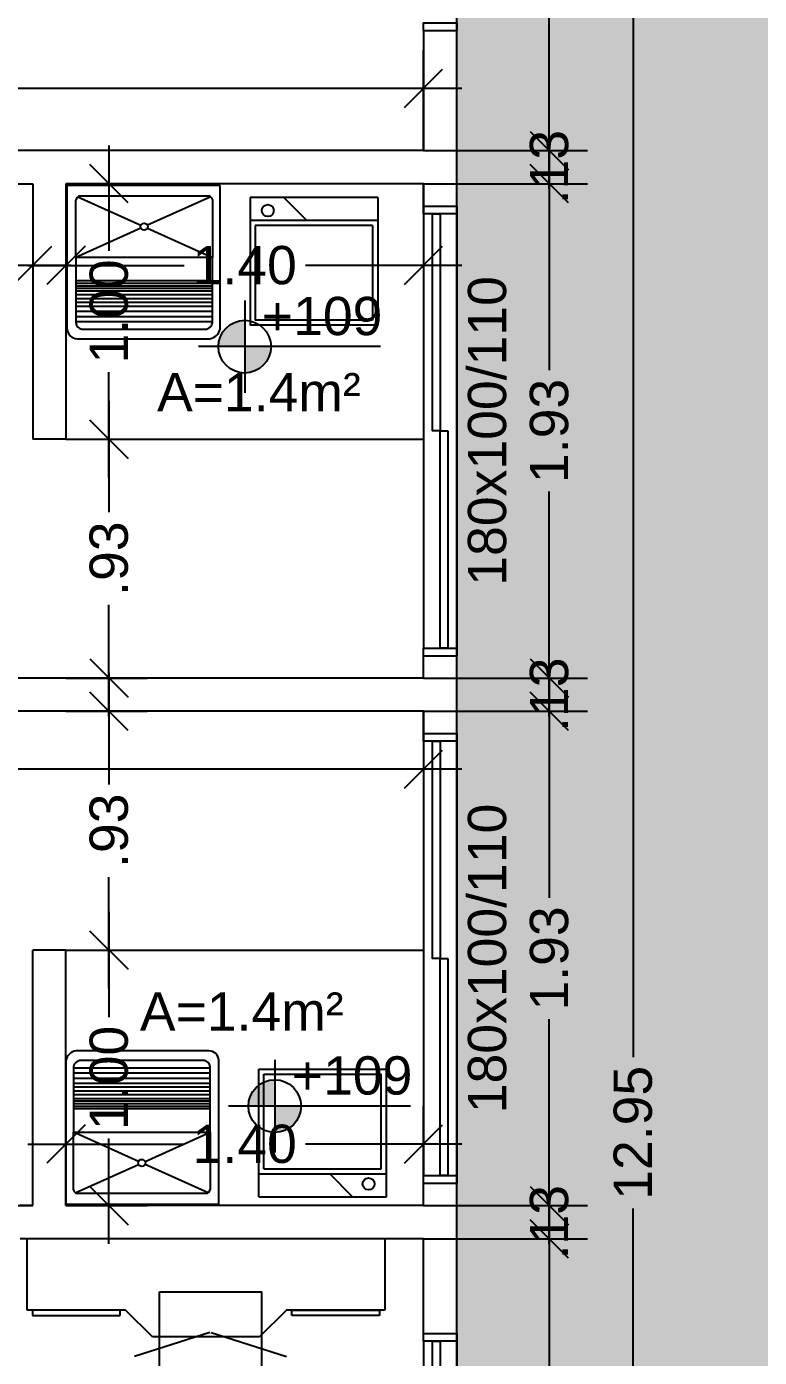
# Model space of a CAD drawing. Extents: x -120 to 1117, y 5 to 675.
# Drawn here: x 28.91 to 31.77, y 86.52 to 91.73 of the extents above; entities that cross this region are included whole.
import ezdxf
from ezdxf.enums import TextEntityAlignment as Align

# ---------------------------------------------------------------- set-up
doc = ezdxf.new("R2010")
doc.units = 0
doc.header["$MEASUREMENT"] = 0
doc.layers.get('0').update_dxf_attribs({"linetype": 'CONTINUOUS'})
doc.layers.get('DEFPOINTS').update_dxf_attribs({"linetype": 'CONTINUOUS'})
for name, color, linetype in [('cota', 1, 'CONTINUOUS'), ('janela-porta', 6, 'CONTINUOUS'), ('moveis', 253, 'CONTINUOUS'), ('nivel', 4, 'CONTINUOUS'), ('parede', 2, 'CONTINUOUS'), ('piso', 4, 'CONTINUOUS'), ('texto', 7, 'CONTINUOUS'), ('vegetacao', 82, 'CONTINUOUS')]:
    doc.layers.add(name, color=color, linetype=linetype)
doc.styles.get("Standard").update_dxf_attribs({"font": 'arial.ttf'})
doc.dimstyles.new('cotass', dxfattribs={"dimtxt": 0.15, "dimasz": 0.15, "dimexe": 0.15, "dimexo": 0, "dimgap": 0.05, "dimtad": 0, "dimzin": 4, "dimdsep": 46, "dimtxsty": 'Standard', "dimblk": 'OBLIQUE', "dimcen": 0, "dimdle": 0.15, "dimclrd": 256, "dimclrt": 4, "dimadec": 0, "dimazin": 1, "dimtfac": 1, "dimtix": 1, "dimtofl": 0, "dimtmove": 0, "dimatfit": 3, "dimldrblk": 'OPEN30', "dimfxl": 0, "dimtolj": 1, "dimtzin": 0, "dimlwd": -1, "dimarcsym": 0})
pattern_1 = [(0, (1.44, 0.96), (0.88, 1.52), [0.08, -1.34, 0.06, -0.58, 0.12, -1.42]), (5, (0.54, 1.68), (0.787509, 1.554551), [0.16, -1.34, 0.12, -0.58, 0.24, -1.42]), (10, (1.06, 1.78), (0.53784, 1.902295), [0.14, -0.34, 0.18, -1.06, 0.1, -1.32]), (15, (0.7, 1.96), (0.450046, 1.797737), [0.28, -0.34, 0.3, -1.06, 0.22, -1.32]), (20, (0.86, 1.14), (0.889806, 1.473175), [0.16, -1.1, 0.14, -0.82, 0.1, -0.64]), (25, (1.14, 0.86), (0.9972314, 1.458057), [0.22, -1.1, 0.28, -0.82, 0.24, -0.64]), (30, (1.44, 1.02), (-0.146462, 1.69368), [0.1, -0.66, 0.08, -0.98, 0.06, -1.3]), (35, (0.54, 0.3), (0.148824, 1.9842), [0.22, -0.66, 0.16, -0.98, 0.12, -1.3]), (40, (0.88, 1.46), (0.225573, 1.442469), [0.08, -0.88, 0.06, -0.56, 0.16, -1.02]), (45, (0.88, 0.74), (-0.410122, 1.965757), [0.16, -0.88, 0.12, -0.56, 0.3, -1.02]), (50, (1.18, 0.74), (-0.534986, 1.571557), [0.04, -0.74, 0.1, -1.22, 0.12, -0.62]), (60, (1.24, 0.88), (-0.663154, 1.491384), [0.1, -0.82, 0.04, -0.96, 0.08, -0.74]), (65, (0.52, 0.88), (-0.486328, 2.080453), [0.22, -0.82, 0.08, -0.96, 0.16, -0.74]), (70, (1.02, 0.64), (-0.732615, 1.437246), [0.06, -0.38, 0.12, -0.64, 0.08, -0.88]), (75, (0.3, 0.46), (-1.550558, 1.554275), [0.12, -0.38, 0.24, -0.64, 0.16, -0.88]), (80, (1.12, 1.82), (-1.390436, 1.09813), [0.14, -0.88, 0.06, -1.04, 0.12, -0.98]), (85, (1.3, 0.38), (-1.660168, 0.988455), [0.28, -0.88, 0.12, -1.04, 0.24, -0.98]), (90, (1.24, 0.96), (-1.76, 0.74), [0.12, -0.62, 0.08, -1.22, 0.04, -1.24]), (95, (0.52, 1.68), (-1.88055, 1.30105), [0.24, -0.62, 0.08, -1.22, 0.08, -1.24]), (100, (0.92, 1.58), (-1.653143, 0.967635), [0.14, -0.78, 0.12, -0.64, 0.14, -1.46]), (105, (1.28, 1.94), (-1.731187, 0.819872), [0.28, -0.78, 0.24, -0.64, 0.28, -1.46]), (110, (0.78, 0.44), (-1.602936, 0.544608), [0.16, -0.52, 0.08, -1.06, 0.12, -1.16]), (115, (1.86, 0.44), (-1.644302, 0.40283), [0.3, -0.52, 0.16, -1.06, 0.24, -1.16]), (120, (0.24, 0.68), (-1.911, 0.189948), [0.1, -1.34, 0.12, -0.62, 0.14, -0.82]), (125, (0.42, 0.86), (-2.170974, 0.066875), [0.22, -1.34, 0.24, -0.62, 0.28, -0.82]), (130, (0.68, 0.24), (-1.860718, 0.475107), [0.06, -0.44, 0.08, -0.86, 0.16, -1.12]), (135, (0.86, 0.42), (-2.149605, 0.311127), [0.12, -0.44, 0.16, -0.86, 0.3, -1.12]), (140, (0.08, 1.84), (-1.470646, -0.228038), [0.12, -0.72, 0.14, -0.62, 0.08, -0.84]), (145, (0.88, 0.58), (-1.548418, -0.502793), [0.24, -0.72, 0.28, -0.62, 0.16, -0.84]), (150, (1.74, 0.12), (-1.3655, -0.805115), [0.08, -0.56, 0.16, -1.24, 0.14, -1.14]), (155, (1.56, 1.22), (-1.77954, -0.692849), [0.16, -0.56, 0.3, -1.24, 0.28, -1.14]), (160, (0.42, 1.24), (-1.586007, -1.082858), [0.12, -0.84, 0.1, -0.76, 0.08, -1.22]), (165, (0.24, 0.52), (-1.706049, -1.344246), [0.24, -0.84, 0.22, -0.76, 0.16, -1.22]), (170, (0.54, 0.76), (-1.437627, -1.127488), [0.18, -0.66, 0.12, -0.9, 0.16, -0.88]), (175, (1.44, 1.66), (-1.365265, -1.607125), [0.22, -0.66, 0.24, -0.9, 0.26, -0.88])]

# ---------------------------------------------------------------- blocks, each defined once
blk = doc.blocks.new('_Oblique')
at = {"color": 0, "linetype": 'ByBlock', "lineweight": -2}
blk.add_line((-0.5, -0.5), (0.5, 0.5), dxfattribs=at)
blk = doc.blocks.new('*D162')
at = {"layer": 'cota', "transparency": 16777216}
for p, q in [((30.952, 87.1337), (30.952, 85.8295)), ((30.952, 84.0337), (30.952, 85.3379))]:
    blk.add_line(p, q, dxfattribs=at)
at = {"layer": 'cota', "color": 0, "lineweight": -2, "transparency": 16777216}
for p, q in [((30.4594, 86.9837), (31.102, 86.9837)), ((30.4594, 84.1837), (31.102, 84.1837))]:
    blk.add_line(p, q, dxfattribs=at)
at = {"layer": 'DEFPOINTS', "color": 0, "transparency": 16777216}
for p in [(30.4594, 86.9837), (30.952, 86.9837), (30.4594, 84.1837)]:
    blk.add_point(p, dxfattribs=at)
at = {"layer": 'cota', "transparency": 16777216, "xscale": 0.15, "yscale": 0.15, "zscale": 0.15}
for p, rotation in [((30.952, 86.9837), 90), ((30.952, 84.1837), 270)]:
    blk.add_blockref('_Oblique', p, dxfattribs=dict(at, rotation=rotation))
at = {"layer": 'cota', "color": 4, "transparency": 16777216, "insert": (30.952, 85.5837), "char_height": 0.15, "attachment_point": 5, "rotation": 90}
blk.add_mtext('\\A1;2.80', dxfattribs=at)
blk = doc.blocks.new('_Open30')
at = {"color": 0, "linetype": 'ByBlock', "lineweight": -2}
for p, q in [((-1, 0.268), (0, 0)), ((0, 0), (-1, -0.268)), ((0, 0), (-1, 0))]:
    blk.add_line(p, q, dxfattribs=at)
blk = doc.blocks.new('*D163')
at = {"layer": 'cota', "transparency": 16777216}
for p, q in [((30.952, 87.1137), (30.952, 87.2637)), ((30.952, 86.9837), (30.952, 86.8337))]:
    blk.add_line(p, q, dxfattribs=at)
at = {"layer": 'cota', "color": 0, "lineweight": -2, "transparency": 16777216}
for p, q in [((30.4594, 87.1137), (31.102, 87.1137)), ((30.4594, 86.9837), (31.102, 86.9837))]:
    blk.add_line(p, q, dxfattribs=at)
at = {"layer": 'DEFPOINTS', "color": 0, "transparency": 16777216}
for p in [(30.4594, 87.1137), (30.952, 87.1137), (30.4594, 86.9837)]:
    blk.add_point(p, dxfattribs=at)
at = {"layer": 'cota', "transparency": 16777216, "xscale": 0.15, "yscale": 0.15, "zscale": 0.15}
for p, rotation in [((30.952, 87.1137), 270), ((30.952, 86.9837), 90)]:
    blk.add_blockref('_Oblique', p, dxfattribs=dict(at, rotation=rotation))
at = {"layer": 'cota', "color": 4, "transparency": 16777216, "insert": (30.952, 87.0487), "char_height": 0.15, "attachment_point": 5, "rotation": 90}
blk.add_mtext('\\A1;.13', dxfattribs=at)
blk = doc.blocks.new('*D164')
at = {"layer": 'cota', "transparency": 16777216}
for p, q in [((30.952, 89.1987), (30.952, 88.319)), ((30.952, 86.9637), (30.952, 87.8435))]:
    blk.add_line(p, q, dxfattribs=at)
at = {"layer": 'cota', "color": 0, "lineweight": -2, "transparency": 16777216}
for p, q in [((30.4594, 89.0487), (31.102, 89.0487)), ((30.4594, 87.1137), (31.102, 87.1137))]:
    blk.add_line(p, q, dxfattribs=at)
at = {"layer": 'DEFPOINTS', "color": 0, "transparency": 16777216}
for p in [(30.4594, 89.0487), (30.952, 89.0487), (30.4594, 87.1137)]:
    blk.add_point(p, dxfattribs=at)
at = {"layer": 'cota', "transparency": 16777216, "xscale": 0.15, "yscale": 0.15, "zscale": 0.15}
for p, rotation in [((30.952, 89.0487), 90), ((30.952, 87.1137), 270)]:
    blk.add_blockref('_Oblique', p, dxfattribs=dict(at, rotation=rotation))
at = {"layer": 'cota', "color": 4, "transparency": 16777216, "insert": (30.952, 88.0812), "char_height": 0.15, "attachment_point": 5, "rotation": 90}
blk.add_mtext('\\A1;1.93', dxfattribs=at)
blk = doc.blocks.new('*D165')
at = {"layer": 'cota', "transparency": 16777216}
for p, q in [((30.952, 89.1787), (30.952, 89.3287)), ((30.952, 89.0487), (30.952, 88.8987))]:
    blk.add_line(p, q, dxfattribs=at)
at = {"layer": 'cota', "color": 0, "lineweight": -2, "transparency": 16777216}
for p, q in [((30.4594, 89.1787), (31.102, 89.1787)), ((30.4594, 89.0487), (31.102, 89.0487))]:
    blk.add_line(p, q, dxfattribs=at)
at = {"layer": 'DEFPOINTS', "color": 0, "transparency": 16777216}
for p in [(30.4594, 89.1787), (30.952, 89.1787), (30.4594, 89.0487)]:
    blk.add_point(p, dxfattribs=at)
at = {"layer": 'cota', "transparency": 16777216, "xscale": 0.15, "yscale": 0.15, "zscale": 0.15}
for p, rotation in [((30.952, 89.1787), 270), ((30.952, 89.0487), 90)]:
    blk.add_blockref('_Oblique', p, dxfattribs=dict(at, rotation=rotation))
at = {"layer": 'cota', "color": 4, "transparency": 16777216, "insert": (30.952, 89.1137), "char_height": 0.15, "attachment_point": 5, "rotation": 90}
blk.add_mtext('\\A1;.13', dxfattribs=at)
blk = doc.blocks.new('*D166')
at = {"layer": 'cota', "transparency": 16777216}
for p, q in [((30.952, 91.2637), (30.952, 90.384)), ((30.952, 89.0287), (30.952, 89.9085))]:
    blk.add_line(p, q, dxfattribs=at)
at = {"layer": 'cota', "color": 0, "lineweight": -2, "transparency": 16777216}
for p, q in [((30.4594, 91.1137), (31.102, 91.1137)), ((30.4594, 89.1787), (31.102, 89.1787))]:
    blk.add_line(p, q, dxfattribs=at)
at = {"layer": 'DEFPOINTS', "color": 0, "transparency": 16777216}
for p in [(30.4594, 91.1137), (30.952, 91.1137), (30.4594, 89.1787)]:
    blk.add_point(p, dxfattribs=at)
at = {"layer": 'cota', "transparency": 16777216, "xscale": 0.15, "yscale": 0.15, "zscale": 0.15}
for p, rotation in [((30.952, 91.1137), 90), ((30.952, 89.1787), 270)]:
    blk.add_blockref('_Oblique', p, dxfattribs=dict(at, rotation=rotation))
at = {"layer": 'cota', "color": 4, "transparency": 16777216, "insert": (30.952, 90.1462), "char_height": 0.15, "attachment_point": 5, "rotation": 90}
blk.add_mtext('\\A1;1.93', dxfattribs=at)
blk = doc.blocks.new('*D167')
at = {"layer": 'cota', "transparency": 16777216}
for p, q in [((30.952, 91.2437), (30.952, 91.3937)), ((30.952, 91.1137), (30.952, 90.9637))]:
    blk.add_line(p, q, dxfattribs=at)
at = {"layer": 'cota', "color": 0, "lineweight": -2, "transparency": 16777216}
for p, q in [((30.4594, 91.2437), (31.102, 91.2437)), ((30.4594, 91.1137), (31.102, 91.1137))]:
    blk.add_line(p, q, dxfattribs=at)
at = {"layer": 'DEFPOINTS', "color": 0, "transparency": 16777216}
for p in [(30.4594, 91.2437), (30.952, 91.2437), (30.4594, 91.1137)]:
    blk.add_point(p, dxfattribs=at)
at = {"layer": 'cota', "transparency": 16777216, "xscale": 0.15, "yscale": 0.15, "zscale": 0.15}
for p, rotation in [((30.952, 91.2437), 270), ((30.952, 91.1137), 90)]:
    blk.add_blockref('_Oblique', p, dxfattribs=dict(at, rotation=rotation))
at = {"layer": 'cota', "color": 4, "transparency": 16777216, "insert": (30.952, 91.1787), "char_height": 0.15, "attachment_point": 5, "rotation": 90}
blk.add_mtext('\\A1;.13', dxfattribs=at)
blk = doc.blocks.new('*D168')
at = {"layer": 'cota', "transparency": 16777216}
for p, q in [((30.952, 93.8937), (30.952, 92.7396)), ((30.952, 91.0937), (30.952, 92.2479))]:
    blk.add_line(p, q, dxfattribs=at)
at = {"layer": 'cota', "color": 0, "lineweight": -2, "transparency": 16777216}
for p, q in [((30.4594, 93.7437), (31.102, 93.7437)), ((30.4594, 91.2437), (31.102, 91.2437))]:
    blk.add_line(p, q, dxfattribs=at)
at = {"layer": 'DEFPOINTS', "color": 0, "transparency": 16777216}
for p in [(30.4594, 93.7437), (30.952, 93.7437), (30.4594, 91.2437)]:
    blk.add_point(p, dxfattribs=at)
at = {"layer": 'cota', "transparency": 16777216, "xscale": 0.15, "yscale": 0.15, "zscale": 0.15}
for p, rotation in [((30.952, 93.7437), 90), ((30.952, 91.2437), 270)]:
    blk.add_blockref('_Oblique', p, dxfattribs=dict(at, rotation=rotation))
at = {"layer": 'cota', "color": 4, "transparency": 16777216, "insert": (30.952, 92.4937), "char_height": 0.15, "attachment_point": 5, "rotation": 90}
blk.add_mtext('\\A1;2.50', dxfattribs=at)
blk = doc.blocks.new('*D225')
at = {"layer": 'cota', "color": 0, "lineweight": -2, "transparency": 16777216}
for p, q in [((26.1544, 91.2437), (26.1544, 91.6369)), ((30.4594, 91.2437), (30.4594, 91.6369))]:
    blk.add_line(p, q, dxfattribs=at)
at = {"layer": 'cota', "transparency": 16777216}
for p, q in [((26.0044, 91.4869), (28.0735, 91.4869)), ((30.6094, 91.4869), (28.5402, 91.4869))]:
    blk.add_line(p, q, dxfattribs=at)
at = {"layer": 'DEFPOINTS', "color": 0, "transparency": 16777216}
for p in [(30.4594, 91.4869), (26.1544, 91.2437), (30.4594, 91.2437)]:
    blk.add_point(p, dxfattribs=at)
at = {"layer": 'cota', "transparency": 16777216, "xscale": 0.15, "yscale": 0.15, "zscale": 0.15, "rotation": 180}
blk.add_blockref('_Oblique', (26.1544, 91.4869), dxfattribs=at)
at = {"layer": 'cota', "transparency": 16777216, "xscale": 0.15, "yscale": 0.15, "zscale": 0.15}
blk.add_blockref('_Oblique', (30.4594, 91.4869), dxfattribs=at)
at = {"layer": 'cota', "color": 4, "transparency": 16777216, "insert": (28.3069, 91.4869), "char_height": 0.15, "attachment_point": 5}
blk.add_mtext('\\A1;4.31', dxfattribs=at)
blk = doc.blocks.new('*D226')
at = {"layer": 'cota', "color": 0, "lineweight": -2, "transparency": 16777216}
for p, q in [((26.1544, 89.0487), (26.1544, 88.6722)), ((30.4594, 89.0487), (30.4594, 88.6722))]:
    blk.add_line(p, q, dxfattribs=at)
at = {"layer": 'cota', "transparency": 16777216}
for p, q in [((26.0044, 88.8222), (28.0735, 88.8222)), ((30.6094, 88.8222), (28.5402, 88.8222))]:
    blk.add_line(p, q, dxfattribs=at)
at = {"layer": 'DEFPOINTS', "color": 0, "transparency": 16777216}
for p in [(26.1544, 89.0487), (30.4594, 89.0487), (26.1544, 88.8222)]:
    blk.add_point(p, dxfattribs=at)
at = {"layer": 'cota', "transparency": 16777216, "xscale": 0.15, "yscale": 0.15, "zscale": 0.15, "rotation": 180}
blk.add_blockref('_Oblique', (26.1544, 88.8222), dxfattribs=at)
at = {"layer": 'cota', "transparency": 16777216, "xscale": 0.15, "yscale": 0.15, "zscale": 0.15}
blk.add_blockref('_Oblique', (30.4594, 88.8222), dxfattribs=at)
at = {"layer": 'cota', "color": 4, "transparency": 16777216, "insert": (28.3069, 88.8222), "char_height": 0.15, "attachment_point": 5}
blk.add_mtext('\\A1;4.31', dxfattribs=at)
blk = doc.blocks.new('*D261')
at = {"layer": 'cota', "color": 0, "lineweight": -2, "transparency": 16777216}
for p, q in [((29.0594, 87.1137), (29.0594, 87.5047)), ((30.4594, 87.1137), (30.4594, 87.5047))]:
    blk.add_line(p, q, dxfattribs=at)
at = {"layer": 'cota', "transparency": 16777216}
for p, q in [((28.9094, 87.3547), (29.5219, 87.3547)), ((30.6094, 87.3547), (29.9969, 87.3547))]:
    blk.add_line(p, q, dxfattribs=at)
at = {"layer": 'DEFPOINTS', "color": 0, "transparency": 16777216}
for p in [(30.4594, 87.3547), (29.0594, 87.1137), (30.4594, 87.1137)]:
    blk.add_point(p, dxfattribs=at)
at = {"layer": 'cota', "transparency": 16777216, "xscale": 0.15, "yscale": 0.15, "zscale": 0.15, "rotation": 180}
blk.add_blockref('_Oblique', (29.0594, 87.3547), dxfattribs=at)
at = {"layer": 'cota', "transparency": 16777216, "xscale": 0.15, "yscale": 0.15, "zscale": 0.15}
blk.add_blockref('_Oblique', (30.4594, 87.3547), dxfattribs=at)
at = {"layer": 'cota', "color": 4, "transparency": 16777216, "insert": (29.7594, 87.3547), "char_height": 0.15, "attachment_point": 5}
blk.add_mtext('\\A1;1.40', dxfattribs=at)
blk = doc.blocks.new('*D262')
at = {"layer": 'cota', "transparency": 16777216}
for p, q in [((29.2278, 88.2637), (29.2278, 87.8512)), ((29.2278, 86.9637), (29.2278, 87.3762))]:
    blk.add_line(p, q, dxfattribs=at)
at = {"layer": 'cota', "color": 0, "lineweight": -2, "transparency": 16777216}
for p, q in [((29.0594, 88.1137), (29.3778, 88.1137)), ((29.0594, 87.1137), (29.3778, 87.1137))]:
    blk.add_line(p, q, dxfattribs=at)
at = {"layer": 'DEFPOINTS', "color": 0, "transparency": 16777216}
for p in [(29.0594, 88.1137), (29.0594, 87.1137), (29.2278, 87.1137)]:
    blk.add_point(p, dxfattribs=at)
at = {"layer": 'cota', "transparency": 16777216, "xscale": 0.15, "yscale": 0.15, "zscale": 0.15}
for p, rotation in [((29.2278, 88.1137), 90), ((29.2278, 87.1137), 270)]:
    blk.add_blockref('_Oblique', p, dxfattribs=dict(at, rotation=rotation))
at = {"layer": 'cota', "color": 4, "transparency": 16777216, "insert": (29.2278, 87.6137), "char_height": 0.15, "attachment_point": 5, "rotation": 90}
blk.add_mtext('\\A1;1.00', dxfattribs=at)
blk = doc.blocks.new('*D263')
at = {"layer": 'cota', "transparency": 16777216}
for p, q in [((29.2278, 89.1987), (29.2278, 88.7626)), ((29.2278, 87.9637), (29.2278, 88.3998))]:
    blk.add_line(p, q, dxfattribs=at)
at = {"layer": 'cota', "color": 0, "lineweight": -2, "transparency": 16777216}
for p, q in [((29.0594, 89.0487), (29.3778, 89.0487)), ((29.0594, 88.1137), (29.3778, 88.1137))]:
    blk.add_line(p, q, dxfattribs=at)
at = {"layer": 'DEFPOINTS', "color": 0, "transparency": 16777216}
for p in [(29.0594, 89.0487), (29.2278, 89.0487), (29.0594, 88.1137)]:
    blk.add_point(p, dxfattribs=at)
at = {"layer": 'cota', "transparency": 16777216, "xscale": 0.15, "yscale": 0.15, "zscale": 0.15}
for p, rotation in [((29.2278, 89.0487), 90), ((29.2278, 88.1137), 270)]:
    blk.add_blockref('_Oblique', p, dxfattribs=dict(at, rotation=rotation))
at = {"layer": 'cota', "color": 4, "transparency": 16777216, "insert": (29.2278, 88.5812), "char_height": 0.15, "attachment_point": 5, "rotation": 90}
blk.add_mtext('\\A1;.93', dxfattribs=at)
blk = doc.blocks.new('*D270')
at = {"layer": 'cota', "color": 0, "lineweight": -2, "transparency": 16777216}
for p, q in [((26.1544, 91.1137), (26.1544, 90.6442)), ((28.9294, 91.1137), (28.9294, 90.6442))]:
    blk.add_line(p, q, dxfattribs=at)
at = {"layer": 'cota', "transparency": 16777216}
for p, q in [((26.0044, 90.7942), (27.2956, 90.7942)), ((29.0794, 90.7942), (27.7881, 90.7942))]:
    blk.add_line(p, q, dxfattribs=at)
at = {"layer": 'DEFPOINTS', "color": 0, "transparency": 16777216}
for p in [(26.1544, 91.1137), (28.9294, 91.1137), (26.1544, 90.7942)]:
    blk.add_point(p, dxfattribs=at)
at = {"layer": 'cota', "transparency": 16777216, "xscale": 0.15, "yscale": 0.15, "zscale": 0.15, "rotation": 180}
blk.add_blockref('_Oblique', (26.1544, 90.7942), dxfattribs=at)
at = {"layer": 'cota', "transparency": 16777216, "xscale": 0.15, "yscale": 0.15, "zscale": 0.15}
blk.add_blockref('_Oblique', (28.9294, 90.7942), dxfattribs=at)
at = {"layer": 'cota', "color": 4, "transparency": 16777216, "insert": (27.5419, 90.7942), "char_height": 0.15, "attachment_point": 5}
blk.add_mtext('\\A1;2.78', dxfattribs=at)
blk = doc.blocks.new('*D271')
at = {"layer": 'cota', "color": 0, "lineweight": -2, "transparency": 16777216}
for p, q in [((29.0594, 91.1137), (29.0594, 90.6442)), ((30.4594, 91.1137), (30.4594, 90.6442))]:
    blk.add_line(p, q, dxfattribs=at)
at = {"layer": 'cota', "transparency": 16777216}
for p, q in [((28.9094, 90.7942), (29.5219, 90.7942)), ((30.6094, 90.7942), (29.9969, 90.7942))]:
    blk.add_line(p, q, dxfattribs=at)
at = {"layer": 'DEFPOINTS', "color": 0, "transparency": 16777216}
for p in [(29.0594, 91.1137), (30.4594, 91.1137), (30.4594, 90.7942)]:
    blk.add_point(p, dxfattribs=at)
at = {"layer": 'cota', "transparency": 16777216, "xscale": 0.15, "yscale": 0.15, "zscale": 0.15, "rotation": 180}
blk.add_blockref('_Oblique', (29.0594, 90.7942), dxfattribs=at)
at = {"layer": 'cota', "transparency": 16777216, "xscale": 0.15, "yscale": 0.15, "zscale": 0.15}
blk.add_blockref('_Oblique', (30.4594, 90.7942), dxfattribs=at)
at = {"layer": 'cota', "color": 4, "transparency": 16777216, "insert": (29.7594, 90.7942), "char_height": 0.15, "attachment_point": 5}
blk.add_mtext('\\A1;1.40', dxfattribs=at)
blk = doc.blocks.new('*D272')
at = {"layer": 'cota', "transparency": 16777216}
for p, q in [((29.2278, 91.2637), (29.2278, 90.8512)), ((29.2278, 89.9637), (29.2278, 90.3762))]:
    blk.add_line(p, q, dxfattribs=at)
at = {"layer": 'cota', "color": 0, "lineweight": -2, "transparency": 16777216}
for p, q in [((29.0594, 91.1137), (29.3778, 91.1137)), ((29.0594, 90.1137), (29.3778, 90.1137))]:
    blk.add_line(p, q, dxfattribs=at)
at = {"layer": 'DEFPOINTS', "color": 0, "transparency": 16777216}
for p in [(29.0594, 91.1137), (29.2278, 91.1137), (29.0594, 90.1137)]:
    blk.add_point(p, dxfattribs=at)
at = {"layer": 'cota', "transparency": 16777216, "xscale": 0.15, "yscale": 0.15, "zscale": 0.15}
for p, rotation in [((29.2278, 91.1137), 90), ((29.2278, 90.1137), 270)]:
    blk.add_blockref('_Oblique', p, dxfattribs=dict(at, rotation=rotation))
at = {"layer": 'cota', "color": 4, "transparency": 16777216, "insert": (29.2278, 90.6137), "char_height": 0.15, "attachment_point": 5, "rotation": 90}
blk.add_mtext('\\A1;1.00', dxfattribs=at)
blk = doc.blocks.new('*D273')
at = {"layer": 'cota', "transparency": 16777216}
for p, q in [((29.2278, 90.2637), (29.2278, 89.8276)), ((29.2278, 89.0287), (29.2278, 89.4648))]:
    blk.add_line(p, q, dxfattribs=at)
at = {"layer": 'cota', "color": 0, "lineweight": -2, "transparency": 16777216}
for p, q in [((29.0594, 90.1137), (29.3778, 90.1137)), ((29.0594, 89.1787), (29.3778, 89.1787))]:
    blk.add_line(p, q, dxfattribs=at)
at = {"layer": 'DEFPOINTS', "color": 0, "transparency": 16777216}
for p in [(29.0594, 90.1137), (29.0594, 89.1787), (29.2278, 89.1787)]:
    blk.add_point(p, dxfattribs=at)
at = {"layer": 'cota', "transparency": 16777216, "xscale": 0.15, "yscale": 0.15, "zscale": 0.15}
for p, rotation in [((29.2278, 90.1137), 90), ((29.2278, 89.1787), 270)]:
    blk.add_blockref('_Oblique', p, dxfattribs=dict(at, rotation=rotation))
at = {"layer": 'cota', "color": 4, "transparency": 16777216, "insert": (29.2278, 89.6462), "char_height": 0.15, "attachment_point": 5, "rotation": 90}
blk.add_mtext('\\A1;.93', dxfattribs=at)
blk = doc.blocks.new('*D481')
at = {"layer": 'cota', "transparency": 16777216}
for p, q in [((31.2799, 94.0237), (31.2799, 87.6953)), ((31.2799, 80.7737), (31.2799, 87.1021))]:
    blk.add_line(p, q, dxfattribs=at)
at = {"layer": 'cota', "color": 0, "lineweight": -2, "transparency": 16777216}
for p, q in [((30.5894, 93.8737), (31.4299, 93.8737)), ((30.5894, 80.9237), (31.4299, 80.9237))]:
    blk.add_line(p, q, dxfattribs=at)
at = {"layer": 'DEFPOINTS', "color": 0, "transparency": 16777216}
for p in [(30.5894, 93.8737), (31.2799, 93.8737), (30.5894, 80.9237)]:
    blk.add_point(p, dxfattribs=at)
at = {"layer": 'cota', "transparency": 16777216, "xscale": 0.15, "yscale": 0.15, "zscale": 0.15}
for p, rotation in [((31.2799, 93.8737), 90), ((31.2799, 80.9237), 270)]:
    blk.add_blockref('_Oblique', p, dxfattribs=dict(at, rotation=rotation))
at = {"layer": 'cota', "color": 4, "transparency": 16777216, "insert": (31.2799, 87.3987), "char_height": 0.15, "attachment_point": 5, "rotation": 90}
blk.add_mtext('\\A1;12.95', dxfattribs=at)
blk = doc.blocks.new('NIVEL')
at = {"layer": 'nivel'}
h = blk.add_hatch(color=256, dxfattribs=at)
h.paths.add_polyline_path([(0, 0.1375, 0.414214), (-0.1375, 0), (0, 0)])
h.paths.add_polyline_path([(0, 0), (0, -0.1375, 0.414214), (0.1375, 0)])
for p, q in [((0, 0.2417), (0, -0.2417)), ((0.7095, 0), (-0.2418, 0))]:
    blk.add_line(p, q, dxfattribs=at)
blk.add_circle((0, 0), 0.1375, dxfattribs=at)

msp = doc.modelspace()

# ---------------------------------------------------------------- hatches: boundary and pattern name
at = {"layer": 'vegetacao'}
h = msp.add_hatch(dxfattribs=at)
h.set_pattern_fill('ANGLE', color=256, scale=2, style=0)
h.set_pattern_definition([(0, (0, 0), (0, 0.55), [0.4, -0.15]), (90, (0, 0), (-0.55, 3e-17), [0.4, -0.15])])
edge = h.paths.add_edge_path()
edge.add_line((33.5894, 75.9237), (33.5894, 116.2837))
edge.add_line((33.5894, 116.2837), (9.8693, 116.2837))
edge.add_line((9.8693, 116.2837), (9.8693, 110.2837))
edge.add_line((9.8693, 110.2837), (27.5894, 110.2837))
edge.add_arc((27.5894, 107.2837), 3, 0, 90, ccw=False)
edge.add_line((30.5894, 107.2837), (30.5894, 75.9237))
edge.add_line((30.5894, 75.9237), (33.5894, 75.9237))
edge = h.paths.add_edge_path(flags=17)
edge.add_line((27.3693, 110.2837), (27.5894, 110.2837))
edge.add_arc((27.5894, 107.2837), 3, 0, 90, ccw=False)
edge.add_line((30.5894, 107.2837), (30.5894, 93.8737))
edge.add_line((30.5894, 93.8737), (24.8993, 93.8737))
edge.add_line((24.8993, 93.8737), (24.8993, 91.5437))
edge.add_line((24.8993, 91.5437), (22.8493, 91.5437))
edge.add_line((22.8493, 91.5437), (22.8493, 95.2856))
edge.add_line((22.8493, 95.2856), (27.8493, 95.2856))
edge.add_line((27.8493, 95.2856), (27.8493, 97.7856))
edge.add_line((27.8493, 97.7856), (27.2544, 97.7856))
edge.add_line((27.2544, 97.7856), (27.2544, 105.2837))
edge.add_line((27.2544, 105.2837), (27.3693, 105.2837))
edge.add_line((27.3693, 105.2837), (27.3693, 110.2837))
h.paths.add_polyline_path([(22.8493, 95.2856), (22.8493, 97.7856), (27.8493, 97.7856), (27.8493, 95.2856)], flags=16)
h.paths.add_polyline_path([(22.2544, 97.7856), (22.2544, 100.2856), (27.2544, 100.2856), (27.2544, 97.7856)], flags=17)
h.paths.add_polyline_path([(22.2544, 100.2856), (22.2544, 102.7856), (27.2544, 102.7856), (27.2544, 100.2856)], flags=17)
h.paths.add_polyline_path([(22.2544, 102.7856), (22.2544, 105.2856), (27.2544, 105.2856), (27.2544, 102.7856)], flags=17)
h.paths.add_polyline_path([(27.3693, 105.2837), (24.8693, 105.2837), (24.8693, 110.2837), (27.3693, 110.2837)], flags=16)
h.paths.add_polyline_path([(24.8693, 105.2837), (22.3693, 105.2837), (22.3693, 110.2837), (24.8693, 110.2837)], flags=17)
h.paths.add_polyline_path([(22.3693, 105.2837), (19.8693, 105.2837), (19.8693, 110.2837), (22.3693, 110.2837)], flags=17)
h.paths.add_polyline_path([(19.8693, 105.2837), (17.3693, 105.2837), (17.3693, 110.2837), (19.8693, 110.2837)], flags=17)
h.paths.add_polyline_path([(17.3693, 105.2837), (14.8693, 105.2837), (14.8693, 110.2837), (17.3693, 110.2837)], flags=17)
h.paths.add_polyline_path([(14.8693, 105.2837), (12.3693, 105.2837), (12.3693, 110.2837), (14.8693, 110.2837)], flags=17)
h = msp.add_hatch(dxfattribs=at)
h.set_pattern_fill('TRACOS2', color=256, scale=2, style=0)
h.set_pattern_definition(pattern_1)
h.paths.add_polyline_path([(33.5894, 116.2837), (21.7193, 116.2837), (21.7193, 110.2837), (27.5894, 110.2837, -0.414214), (30.5894, 107.2837), (30.5894, 76.1987), (31.8894, 76.1987), (31.8894, 76.1487), (30.5894, 76.1487), (30.5894, 75.9237), (33.5894, 75.9237)])
h = msp.add_hatch(dxfattribs=at)
h.set_pattern_fill('TRACOS2', color=256, scale=2, style=0)
h.set_pattern_definition(pattern_1)
h.paths.add_polyline_path([(30.5894, 107.2837, 0.414214), (27.5894, 110.2837), (22.2544, 110.2837), (22.2544, 110.1037), (21.7193, 110.1037), (21.7193, 110.0037), (22.2544, 110.0037), (22.2544, 109.4037), (21.7193, 109.4037), (21.7193, 109.3037), (22.2544, 109.3037), (22.2544, 108.7037), (21.7193, 108.7037), (21.7193, 108.6037), (22.2544, 108.6037), (22.2544, 108.0037), (21.7193, 108.0037), (21.7193, 107.9037), (22.2544, 107.9037), (22.2544, 107.3037), (21.7193, 107.3037), (21.7193, 107.2037), (22.2544, 107.2037), (22.2544, 106.6037), (21.7193, 106.6037), (21.7193, 106.5037), (22.2544, 106.5037), (22.2544, 105.9037), (21.7193, 105.9037), (21.7193, 105.8037), (22.2544, 105.8037), (22.2544, 105.2037), (21.7193, 105.2037), (21.7193, 105.1037), (22.2544, 105.1037), (22.2544, 104.5037), (21.7193, 104.5037), (21.7193, 104.4037), (22.2544, 104.4037), (22.2544, 103.8037), (21.7193, 103.8037), (21.7193, 103.7037), (22.2544, 103.7037), (22.2544, 103.1037), (21.7193, 103.1037), (21.7193, 103.0037), (22.2544, 103.0037), (22.2544, 102.4037), (21.7193, 102.4037), (21.7193, 102.3037), (22.2544, 102.3037), (22.2544, 101.7037), (21.7193, 101.7037), (21.7193, 101.6037), (22.2544, 101.6037), (22.2544, 101.0037), (21.7193, 101.0037), (21.7193, 100.9037), (22.2544, 100.9037), (22.2544, 100.3037), (21.7193, 100.3037), (21.7193, 100.2037), (22.2544, 100.2037), (22.2544, 99.6037), (21.7193, 99.6037), (21.7193, 99.5037), (22.2544, 99.5037), (22.2544, 98.9037), (21.7193, 98.9037), (21.7193, 98.8037), (22.2544, 98.8037), (22.2544, 98.2037), (21.7193, 98.2037), (21.7193, 98.1037), (22.2544, 98.1037), (22.2544, 97.5037), (21.7193, 97.5037), (21.7193, 97.4037), (22.2544, 97.4037), (22.2544, 96.8037), (21.7193, 96.8037), (21.7193, 96.7037), (22.2544, 96.7037), (22.2544, 96.1037), (21.7193, 96.1037), (21.7193, 96.0037), (22.8493, 96.0037), (22.8493, 95.8037), (22.8493, 91.5437), (24.8993, 91.5437), (24.8993, 93.8737), (30.5894, 93.8737)])
h.paths.add_polyline_path([(24.2984, 94.5903, -0.414176), (24.5371, 94.3516, -0.414204), (24.6245, 94.0256, -0.41425), (24.5371, 93.6994, -0.414199), (24.2984, 93.4607, -0.414161), (23.9722, 93.3733, -0.414161), (23.6461, 93.4607, -0.414199), (23.4074, 93.6994, -0.414204), (23.32, 94.0255, -0.414204), (23.4074, 94.3517, -0.414176), (23.6461, 94.5904, -0.414178), (23.9722, 94.6778, -0.414224)], flags=16)
h.paths.add_polyline_path([(24.2984, 92.8312, -0.414176), (24.5371, 92.5925, -0.414204), (24.6245, 92.2664, -0.414264), (24.5371, 91.9402, -0.567356), (24.2984, 92.0015, -0.414148), (23.9722, 91.9141, -0.41415), (23.6461, 92.0015, -0.567359), (23.4074, 91.9402, -0.414218), (23.32, 92.2664, -0.414204), (23.4074, 92.5925, -0.414176), (23.6461, 92.8312, -0.414178), (23.9722, 92.9186, -0.414224)], flags=16)
h.paths.add_polyline_path([(21.0544, 105.8037), (21.7193, 105.8037), (21.7193, 105.9037), (21.0544, 105.9037), (21.0544, 106.5037), (21.7193, 106.5037), (21.7193, 106.6037), (21.0544, 106.6037), (21.0544, 107.2037), (21.7193, 107.2037), (21.7193, 107.3037), (21.0544, 107.3037), (21.0544, 107.9037), (21.7193, 107.9037), (21.7193, 108.0037), (21.0544, 108.0037), (21.0544, 108.6037), (21.7193, 108.6037), (21.7193, 108.7037), (21.0544, 108.7037), (21.0544, 109.3037), (21.7193, 109.3037), (21.7193, 109.4037), (21.0544, 109.4037), (21.0544, 110.0037), (21.7193, 110.0037), (21.7193, 110.1037), (21.0544, 110.1037), (21.0544, 110.2837), (12.3693, 110.2837), (12.3693, 105.2837), (9.8693, 105.2837), (9.8693, 96.0037), (10.8693, 96.0037), (21.7193, 96.0037), (21.7193, 96.1037), (21.0544, 96.1037), (21.0544, 96.7037), (21.7193, 96.7037), (21.7193, 96.8037), (21.0544, 96.8037), (21.0544, 97.4037), (21.7193, 97.4037), (21.7193, 97.5037), (21.0544, 97.5037), (21.0544, 98.1037), (21.7193, 98.1037), (21.7193, 98.2037), (21.0544, 98.2037), (21.0544, 98.8037), (21.7193, 98.8037), (21.7193, 98.9037), (21.0544, 98.9037), (21.0544, 99.5037), (21.7193, 99.5037), (21.7193, 99.6037), (21.0544, 99.6037), (21.0544, 100.2037), (21.7193, 100.2037), (21.7193, 100.3037), (21.0544, 100.3037), (21.0544, 100.9037), (21.7193, 100.9037), (21.7193, 101.0037), (21.0544, 101.0037), (21.0544, 101.6037), (21.7193, 101.6037), (21.7193, 101.7037), (21.0544, 101.7037), (21.0544, 102.3037), (21.7193, 102.3037), (21.7193, 102.4037), (21.0544, 102.4037), (21.0544, 103.0037), (21.7193, 103.0037), (21.7193, 103.1037), (21.0544, 103.1037), (21.0544, 103.7037), (21.7193, 103.7037), (21.7193, 103.8037), (21.0544, 103.8037), (21.0544, 104.4037), (21.7193, 104.4037), (21.7193, 104.5037), (21.0544, 104.5037), (21.0544, 105.1037), (21.7193, 105.1037), (21.7193, 105.2037), (21.0544, 105.2037)])
h.paths.add_polyline_path([(20.3973, 100.5286, -1), (14.3532, 100.5286, -1)], flags=16)
h.paths.add_polyline_path([(19.0667, 102.3215), (19.2383, 102.3215, -0.423394), (19.2882, 102.27), (19.2882, 102.1094, -0.406511), (19.1725, 101.9884), (19.1725, 101.4366), (19.3225, 101.4366), (19.3225, 101.3966), (19.1725, 101.3966), (19.1725, 100.8449, -0.406511), (19.2882, 100.7239), (19.2882, 100.5633, -0.436482), (19.236, 100.5118), (19.0667, 100.5118, -0.414214), (19.0167, 100.5618), (19.0167, 100.7239, -0.406452), (19.1325, 100.8449), (19.1325, 101.3966), (18.7368, 101.3966), (18.7368, 100.8449, 0.003327), (18.7352, 100.8449), (18.6984, 100.8449, 0.405123), (18.5811, 100.726), (18.5811, 100.5618, 0.41421), (18.6311, 100.5118, 0.000003), (18.6311, 100.5118, -0.414214), (18.5811, 100.5618), (18.5811, 100.7239, -0.406511), (18.6968, 100.8449), (18.6968, 101.3966), (18.3011, 101.3966), (18.3011, 100.8449, -0.406511), (18.4169, 100.7239), (18.4169, 100.5633, -0.436482), (18.3647, 100.5118), (18.1954, 100.5118, -0.414214), (18.1454, 100.5618), (18.1454, 100.7239, -0.406452), (18.2611, 100.8449), (18.2611, 101.3966), (18.1111, 101.3966), (18.1111, 101.4366), (18.2611, 101.4366), (18.2611, 101.9884, -0.406452), (18.1454, 102.1094), (18.1454, 102.2715, -0.414214), (18.1954, 102.3215), (18.3669, 102.3215, -0.423394), (18.4169, 102.27), (18.4169, 102.1094, -0.406511), (18.3011, 101.9884), (18.3011, 101.4366), (18.6968, 101.4366), (18.6968, 101.9884, -0.406511), (18.5811, 102.1094), (18.5811, 102.2715, -0.414214), (18.6311, 102.3215), (18.8026, 102.3215, -0.414214), (18.8526, 102.2715, 0.414214), (18.8026, 102.3215), (18.6311, 102.3215, 0.414215), (18.5811, 102.2715, -0.000001), (18.5811, 102.2715), (18.5811, 102.1072, 0.405123), (18.6984, 101.9883), (18.7352, 101.9883, 0.003327), (18.7368, 101.9884), (18.7368, 101.4366), (19.1325, 101.4366), (19.1325, 101.9884, -0.406452), (19.0167, 102.1094), (19.0167, 102.2715, -0.414214)], flags=0)
h.paths.add_polyline_path([(18.8048, 100.5118), (18.8004, 100.5118, 0.022096)], flags=0)
h.paths.add_polyline_path([(16.5082, 100.763), (16.5082, 100.253), (14.7486, 100.253), (14.7486, 100.763)], flags=0)
h.paths.add_polyline_path([(15.2486, 100.733), (15.2486, 100.283), (14.7786, 100.283), (14.7786, 100.733)], flags=0)
h.paths.add_polyline_path([(17.1271, 99.4783, 0.161463), (16.864, 99.2019), (17.1271, 98.6557)], flags=0)
h.paths.add_polyline_path([(17.7633, 98.6557, -1), (16.4908, 98.6557, -1)], flags=0)
h.paths.add_polyline_path([(17.1271, 98.6557), (17.1271, 98.6557), (17.1271, 98.6557), (17.1271, 98.6557), (17.1271, 98.6557)], flags=0)

# ---------------------------------------------------------------- linework, layer by layer
at = {"layer": 'janela-porta', "color": 6, "linetype": 'Continuous'}
for p, q in [((30.4594, 90.9962), (30.4594, 89.2962)), ((30.5894, 90.9962), (30.5894, 89.2962)), ((30.4594, 88.9312), (30.4594, 87.2312)), ((30.5894, 88.9312), (30.5894, 87.2312)), ((30.4594, 86.5837), (30.4594, 84.5837)), ((30.5894, 86.5837), (30.5894, 84.5837))]:
    msp.add_line(p, q, dxfattribs=at)
for points in [[(30.4594, 91.7137), (30.4594, 91.7437), (30.5894, 91.7437), (30.5894, 91.7137)], [(30.5894, 91.0262), (30.5894, 90.9962), (30.4594, 90.9962), (30.4594, 91.0262)], [(30.4594, 89.2662), (30.4594, 89.2962), (30.5894, 89.2962), (30.5894, 89.2662)], [(30.5894, 88.9612), (30.5894, 88.9312), (30.4594, 88.9312), (30.4594, 88.9612)], [(30.4594, 87.2012), (30.4594, 87.2312), (30.5894, 87.2312), (30.5894, 87.2012)], [(30.5894, 86.6137), (30.5894, 86.5837), (30.4594, 86.5837), (30.4594, 86.6137)]]:
    msp.add_lwpolyline(points, dxfattribs=at)
for points in [[(30.5244, 90.9962), (30.5244, 90.1462), (30.4944, 90.1462), (30.4944, 90.9962), (30.5244, 90.9962)], [(30.5544, 90.1462), (30.5544, 89.2962), (30.5244, 89.2962), (30.5244, 90.1462), (30.5544, 90.1462)], [(30.5244, 88.9312), (30.5244, 88.0812), (30.4944, 88.0812), (30.4944, 88.9312), (30.5244, 88.9312)], [(30.5544, 88.0812), (30.5544, 87.2312), (30.5244, 87.2312), (30.5244, 88.0812), (30.5544, 88.0812)], [(30.5244, 86.5837), (30.5244, 85.5837), (30.4944, 85.5837), (30.4944, 86.5837), (30.5244, 86.5837)]]:
    msp.add_lwpolyline(points, close=True, dxfattribs=at)
at = {"layer": 'moveis'}
for p, q in [((29.6633, 91.1071), (29.0633, 91.1071)), ((29.0633, 91.1071), (29.0633, 90.5439)), ((29.6633, 90.5448), (29.6633, 91.1071)), ((29.1057, 91.0625), (29.353, 90.9514)), ((29.6261, 91.0627), (29.3784, 90.9514)), ((30.2802, 91.0596), (29.7802, 91.0596)), ((29.7802, 91.0596), (29.7802, 90.5596)), ((29.9123, 91.0596), (30.0022, 90.9696)), ((30.2802, 91.0596), (30.2802, 90.5596)), ((29.8002, 90.9496), (29.8002, 90.5796)), ((30.2602, 90.9496), (30.2602, 90.5796)), ((29.3529, 90.94), (29.0984, 90.8256)), ((29.3786, 90.9399), (29.633, 90.8256)), ((29.0985, 90.7346), (29.633, 90.7346)), ((29.0985, 90.7246), (29.633, 90.7246)), ((29.0985, 90.7146), (29.633, 90.7146)), ((29.0985, 90.7046), (29.633, 90.7046)), ((29.0985, 90.6946), (29.633, 90.6946)), ((29.0985, 90.6796), (29.633, 90.6796)), ((29.0985, 90.6646), (29.633, 90.6646)), ((29.0985, 90.6496), (29.633, 90.6496)), ((29.0985, 90.6346), (29.633, 90.6346)), ((29.0985, 90.6146), (29.633, 90.6146)), ((29.0985, 90.5946), (29.633, 90.5946)), ((29.0985, 90.5746), (29.633, 90.5746)), ((30.2802, 90.5596), (29.7802, 90.5596)), ((30.2602, 90.5796), (29.8002, 90.5796)), ((29.1032, 90.5071), (29.6226, 90.5071)), ((29.6188, 87.7196), (29.0994, 87.7196)), ((29.0586, 87.6818), (29.0586, 87.1196)), ((29.6586, 87.1196), (29.6586, 87.6828)), ((29.6234, 87.652), (29.0889, 87.652)), ((29.6234, 87.632), (29.0889, 87.632)), ((29.8141, 87.1479), (29.8141, 87.6479)), ((29.8141, 87.6479), (30.3141, 87.6479)), ((29.8341, 87.2579), (29.8341, 87.6279)), ((29.8341, 87.6279), (30.2941, 87.6279)), ((30.2941, 87.2579), (30.2941, 87.6279)), ((30.3141, 87.1479), (30.3141, 87.6479)), ((29.6234, 87.612), (29.0889, 87.612)), ((29.6234, 87.592), (29.0889, 87.592)), ((29.6234, 87.577), (29.0889, 87.577)), ((29.6234, 87.562), (29.0889, 87.562)), ((29.6234, 87.547), (29.0889, 87.547)), ((29.6234, 87.532), (29.0889, 87.532)), ((29.6234, 87.522), (29.0889, 87.522)), ((29.6234, 87.512), (29.0889, 87.512)), ((29.6234, 87.502), (29.0889, 87.502)), ((29.6234, 87.492), (29.0889, 87.492)), ((29.3434, 87.2867), (29.0889, 87.401)), ((29.369, 87.2866), (29.6235, 87.401)), ((29.0959, 87.1639), (29.3435, 87.2752)), ((29.6163, 87.1641), (29.3689, 87.2752)), ((30.182, 87.1479), (30.0921, 87.2379)), ((29.8141, 87.1479), (30.3141, 87.1479)), ((29.0586, 87.1196), (29.6586, 87.1196)), ((28.9078, 86.7046), (28.9078, 86.9846)), ((30.3078, 86.9846), (30.3078, 86.7046)), ((29.2928, 86.7046), (28.9078, 86.7046)), ((29.2718, 86.7046), (28.9288, 86.7046)), ((28.9288, 86.7046), (28.9288, 86.6836)), ((28.9288, 86.6836), (29.2718, 86.6836)), ((29.2718, 86.6836), (29.2718, 86.7046)), ((29.3978, 86.5996), (29.2928, 86.7046)), ((29.9228, 86.7046), (29.8178, 86.5996)), ((30.3078, 86.7046), (29.9228, 86.7046)), ((29.9438, 86.7046), (30.2868, 86.7046)), ((29.9438, 86.6836), (29.9438, 86.7046)), ((30.2868, 86.6836), (29.9438, 86.6836)), ((30.2868, 86.7046), (30.2868, 86.6836)), ((29.6223, 86.6177), (29.3272, 86.5233)), ((29.8178, 86.5996), (29.3978, 86.5996)), ((29.6278, 86.6177), (29.9229, 86.5233))]:
    msp.add_line(p, q, dxfattribs=at)
for points in [[(29.1133, 91.0658), (29.6192, 91.0658)], [(29.633, 90.8256), (29.0983, 90.8256), (29.0983, 91.05)], [(29.633, 91.0505), (29.633, 90.8256)], [(30.2802, 90.9696), (29.7802, 90.9696)], [(30.2602, 90.9496), (29.8002, 90.9496)], [(29.633, 90.8256), (29.0984, 90.8256), (29.0984, 90.5689)], [(29.633, 90.5736), (29.633, 90.8256)], [(29.1216, 90.5446), (29.6039, 90.5446)], [(29.6003, 87.682), (29.118, 87.682)], [(29.0889, 87.401), (29.6235, 87.401), (29.6235, 87.6578)], [(29.0889, 87.6531), (29.0889, 87.401)], [(29.0889, 87.401), (29.6236, 87.401), (29.6236, 87.1766)], [(29.0889, 87.1761), (29.0889, 87.401)], [(29.8341, 87.2579), (30.2941, 87.2579)], [(29.8141, 87.2379), (30.3141, 87.2379)], [(29.6086, 87.1608), (29.1027, 87.1608)]]:
    msp.add_lwpolyline(points, dxfattribs=at)
msp.add_lwpolyline([(29.425, 86.7768), (29.825, 86.7768), (29.825, 86.4768), (29.425, 86.4768), (29.425, 86.7768)], close=True, dxfattribs=at)
for centre, radius in [((29.8496, 91.0088), 0.0235), ((29.3657, 90.9457), 0.014), ((29.3562, 87.2809), 0.014), ((30.2447, 87.1988), 0.0235)]:
    msp.add_circle(centre, radius, dxfattribs=at)
for centre, radius, start, end in [((29.1166, 91.0477), 0.0184, 99.4954, 172.9816), ((29.6153, 91.0484), 0.0177, 6.1155, 77.8974), ((29.1033, 90.5471), 0.04, 184.4716, 269.908), ((29.1256, 90.5716), 0.0273, 185.6846, 261.89), ((29.6045, 90.5731), 0.0285, 268.9331, 2.9271), ((29.6157, 90.5553), 0.0487, 278.3965, 347.5708), ((29.1062, 87.6714), 0.0487, 98.3965, 167.5708), ((29.6187, 87.6795), 0.04, 4.4716, 89.908), ((29.1174, 87.6535), 0.0285, 88.9331, 182.9271), ((29.5963, 87.655), 0.0273, 5.6845, 81.89), ((29.1066, 87.1782), 0.0177, 186.1155, 257.8974), ((29.6054, 87.1789), 0.0184, 279.4954, 352.9816)]:
    msp.add_arc(centre, radius, start, end, dxfattribs=at)
at = {"layer": 'parede'}
for p, q in [((30.4594, 91.7137), (30.4594, 91.2437)), ((30.4594, 91.7137), (30.5894, 91.7137)), ((30.5894, 91.0262), (30.5894, 91.7137)), ((30.4594, 91.2437), (26.1544, 91.2437)), ((26.1544, 91.1137), (28.9294, 91.1137)), ((28.9294, 91.1137), (28.9294, 90.1137)), ((30.4594, 91.1137), (29.0594, 91.1137)), ((29.0594, 91.1137), (29.0594, 90.1137)), ((30.4594, 91.0262), (30.4594, 91.1137)), ((30.4594, 91.0262), (30.5894, 91.0262)), ((29.0594, 90.1137), (28.9294, 90.1137)), ((30.4594, 89.1787), (30.4594, 89.2662)), ((30.4594, 89.2662), (30.5894, 89.2662)), ((30.5894, 88.9612), (30.5894, 89.2662)), ((30.4594, 89.1787), (26.1544, 89.1787)), ((30.4594, 89.0487), (26.1544, 89.0487)), ((30.4594, 88.9612), (30.4594, 89.0487)), ((30.4594, 88.9612), (30.5894, 88.9612)), ((28.9294, 87.1137), (28.9294, 88.1137)), ((29.0594, 88.1137), (28.9294, 88.1137)), ((29.0594, 87.1137), (29.0594, 88.1137)), ((30.4594, 87.1137), (30.4594, 87.2012)), ((30.4594, 87.2012), (30.5894, 87.2012)), ((30.5894, 86.6137), (30.5894, 87.2012)), ((28.9294, 87.1137), (28.8794, 87.1137)), ((30.4594, 87.1137), (29.0594, 87.1137)), ((30.4594, 86.9837), (28.8794, 86.9837)), ((30.4594, 86.6137), (30.4594, 86.9837)), ((30.4594, 86.6137), (30.5894, 86.6137))]:
    msp.add_line(p, q, dxfattribs=at)
at = {"layer": 'piso'}
for p, q in [((29.0594, 90.1137), (30.4594, 90.1137)), ((29.0594, 88.1137), (30.4594, 88.1137)), ((28.0494, 87.1137), (28.9294, 87.1137))]:
    msp.add_line(p, q, dxfattribs=at)
msp.add_lwpolyline([(33.5894, 116.2837), (33.5894, 75.9237), (13.0894, 75.9237), (13.0894, 78.5837), (12.2193, 78.5837), (12.2193, 93.7437), (12.7193, 93.7437), (12.7193, 80.9237), (17.2843, 80.9237), (17.2843, 81.5237), (26.0244, 81.5237), (26.0244, 80.9237), (26.0244, 80.9237), (30.5894, 80.9237), (30.5894, 93.8737), (24.8993, 93.8737), (24.8993, 91.5437), (22.8493, 91.5437), (22.8493, 96.0037), (9.8693, 96.0037), (9.8693, 105.2837)], dxfattribs=at)

# ---------------------------------------------------------------- block references
at = {"layer": 'nivel', "xscale": 0.75, "yscale": 0.75, "zscale": 0.75}
for p in [(29.7592, 90.476), (29.8768, 87.5034)]:
    msp.add_blockref('NIVEL', p, dxfattribs=at)

# ---------------------------------------------------------------- texts
at = {"layer": 'texto'}
for p in [(30.8282, 90.1462), (30.8282, 88.0812)]:
    msp.add_text('180x100/110', height=0.15, rotation=90, dxfattribs=at).set_placement(p, align=Align.BOTTOM_CENTER)
for s, p in [('+109', (30.0625, 90.476)), ('A=1.4m²', (29.815, 90.1781)), ('A=1.4m²', (29.7476, 87.7536)), ('+109', (30.18, 87.5034))]:
    msp.add_text(s, height=0.15, dxfattribs=at).set_placement(p, align=Align.BOTTOM_CENTER)

# ---------------------------------------------------------------- dimensions: what is measured, and where the dimension line sits
at = {"layer": 'cota'}
for base, p1, p2, angle, picture, middle in [((31.2799, 93.8737), (30.5894, 80.9237), (30.5894, 93.8737), 90, '*D481', (31.2799, 87.3987)), ((30.45938, 91.48685), (26.15435, 91.24371), (30.45938, 91.24371), 180, '*D225', (28.30687, 91.48685)), ((29.2278, 91.1137), (29.0594, 90.1137), (29.0594, 91.1137), 90, '*D272', (29.2278, 90.6137)), ((29.227804, 89.178712), (29.059384, 90.113709), (29.059384, 89.178712), 90, '*D273', (29.227804, 89.64621)), ((29.227804, 89.048707), (29.059383, 88.113709), (29.059383, 89.048707), 90, '*D263', (29.227804, 88.581208)), ((29.2278, 87.1137), (29.0594, 88.1137), (29.0594, 87.1137), 90, '*D262', (29.2278, 87.6137)), ((30.4594, 87.3547), (29.0594, 87.1137), (30.4594, 87.1137), 180, '*D261', (29.7594, 87.3547))]:
    dim = msp.add_linear_dim(base=base, p1=p1, p2=p2, angle=angle, dimstyle='cotass', dxfattribs=at)
    dim.commit()
    dim.dimension.update_dxf_attribs({"geometry": picture, "text_midpoint": middle})
for base, p1, p2, picture, middle in [((30.952, 93.7437), (30.4594, 91.2437), (30.4594, 93.7437), '*D168', (30.952, 92.4937)), ((30.952, 91.2437), (30.4594, 91.1137), (30.4594, 91.2437), '*D167', (30.952, 91.1787)), ((30.952006, 91.113709), (30.459384, 89.178712), (30.459384, 91.113709), '*D166', (30.952006, 90.14621)), ((30.952, 89.1787), (30.4594, 89.0487), (30.4594, 89.1787), '*D165', (30.952, 89.1137)), ((30.952006, 89.048707), (30.459384, 87.113709), (30.459384, 89.048707), '*D164', (30.952006, 88.081208)), ((30.952, 87.1137), (30.4594, 86.9837), (30.4594, 87.1137), '*D163', (30.952, 87.0487)), ((30.952, 86.9837), (30.4594, 84.1837), (30.4594, 86.9837), '*D162', (30.952, 85.5837))]:
    dim = msp.add_linear_dim(base=base, p1=p1, p2=p2, angle=90, dimstyle='cotass', override={"dimtmove": 1}, dxfattribs=at)
    dim.commit()
    dim.dimension.update_dxf_attribs({"geometry": picture, "text_midpoint": middle})
for base, p1, p2, picture, middle in [((26.15435, 90.79422), (28.9294, 91.11371), (26.15435, 91.11371), '*D270', (27.54188, 90.79422)), ((30.4594, 90.7942), (29.0594, 91.1137), (30.4594, 91.1137), '*D271', (29.7594, 90.7942)), ((26.15435, 88.82221), (30.45938, 89.04871), (26.15435, 89.04871), '*D226', (28.30687, 88.82221))]:
    dim = msp.add_linear_dim(base=base, p1=p1, p2=p2, dimstyle='cotass', dxfattribs=at)
    dim.commit()
    dim.dimension.update_dxf_attribs({"geometry": picture, "text_midpoint": middle})

doc.saveas('drawing.dxf')
